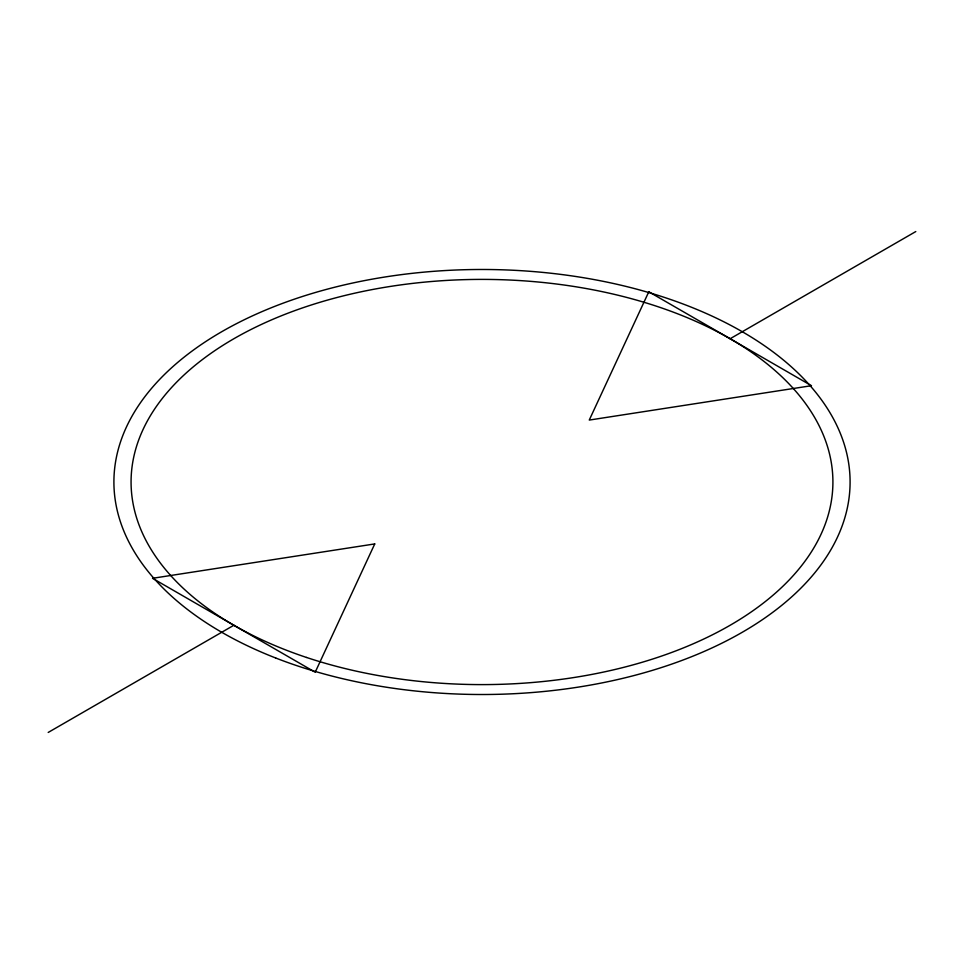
<?xml version="1.0" encoding="UTF-8"?>
<svg xmlns="http://www.w3.org/2000/svg" width="964" height="964" viewBox="0 0 964 964"><rect width="100%" height="100%" fill="white"/><g stroke="black" fill="none" stroke-linecap="round" stroke-linejoin="round"><path stroke-width="1.45" d="M48.2 732.447L233.866 625.262M730.134 338.738L915.8 231.553M374.743 543.925L315.204 672.221L152.529 578.304L374.743 543.925M648.796 291.779L589.257 420.075L811.471 385.696L648.796 291.779M275.68 657.99A368.091 212.514 0 0 0 849.151 497.159A368.091 212.514 0 0 0 321.169 290.839A368.091 212.514 0 0 0 275.68 657.99M306.54 657.46A350.908 202.597 0 0 0 832.908 482A350.908 202.597 0 0 0 306.54 306.54A350.908 202.597 0 0 0 306.54 657.46"/></g></svg>
